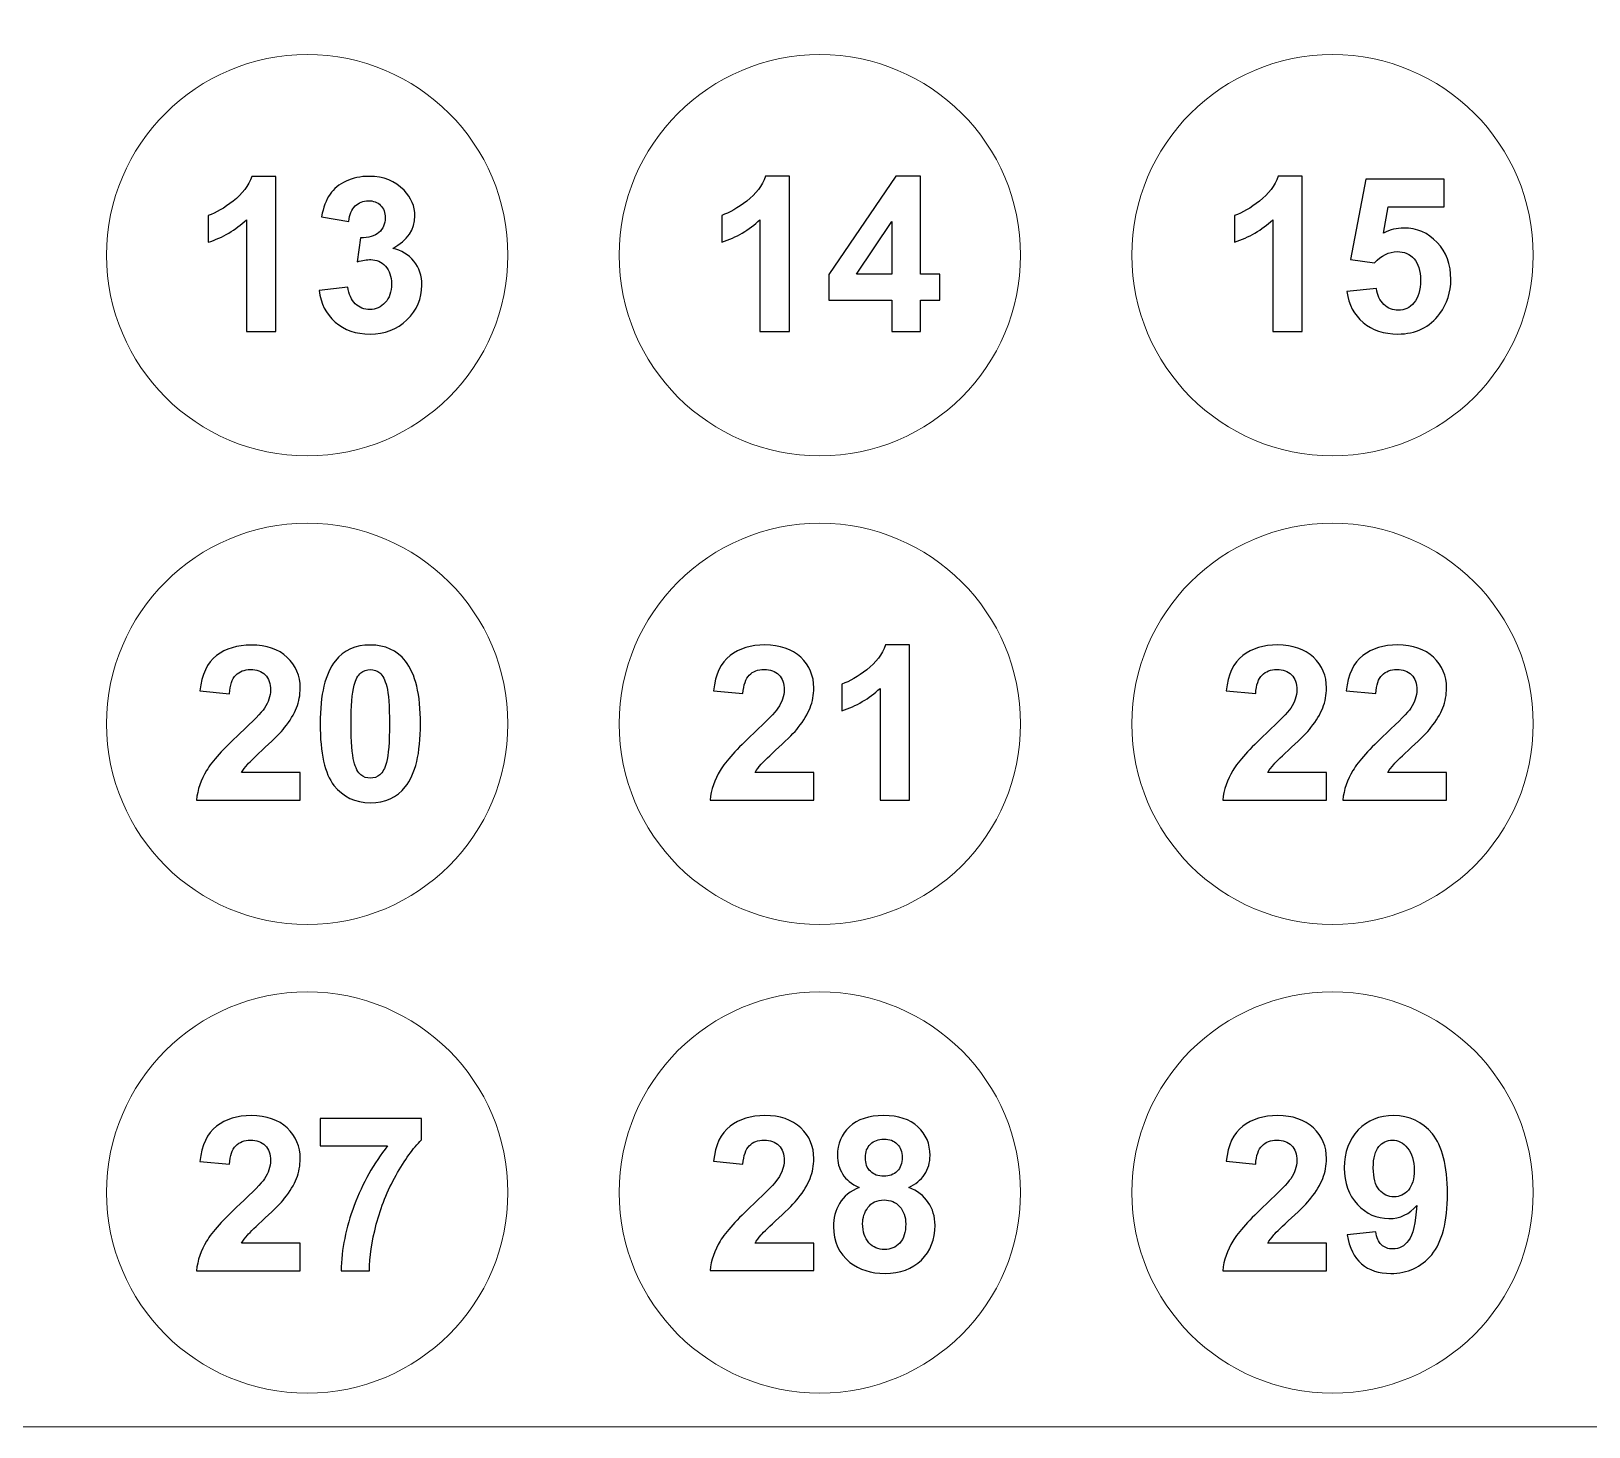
# Model space of a CAD drawing. Header units: millimetres. Extents: x -676 to 660, y -238 to 366.
# Drawn here: x 354.9 to 457.1, y 10.6 to 102.2 of the extents above; entities that cross this region are included whole.
import ezdxf

# ---------------------------------------------------------------- set-up
doc = ezdxf.new("R2010")
doc.units = ezdxf.units.MM
doc.header["$MEASUREMENT"] = 0
doc.layers.add('layer 1', color=7, linetype='Continuous')

msp = doc.modelspace()

# ---------------------------------------------------------------- linework, layer by layer
at = {"layer": 'layer 1', "color": 250, "lineweight": 20}
for points, knots in [([(221.6275, 164.398), (221.6275, 164.398), (457.0516, 164.398), (457.0516, 164.398), (457.0516, 164.398), (457.0516, 164.398), (659.621, 164.398), (659.621, 164.398), (659.621, 164.398), (659.621, 164.398), (659.621, 10.6382), (659.621, 10.6382), (659.621, 10.6382), (659.621, 10.6382), (457.0516, 10.6382), (457.0516, 10.6382), (457.0516, 10.6382), (457.0516, 10.6382), (221.6275, 10.6382), (221.6275, 10.6382), (221.6275, 10.6382), (221.6275, 10.6382), (221.6275, 164.398), (221.6275, 164.398)], [0, 0, 0, 0, 0.14285714, 0.14285714, 0.14285714, 0.14285714, 0.28571429, 0.28571429, 0.28571429, 0.28571429, 0.42857143, 0.42857143, 0.42857143, 0.42857143, 0.57142857, 0.57142857, 0.57142857, 0.57142857, 0.71428571, 0.71428571, 0.71428571, 0.71428571, 1, 1, 1, 1]), ([(372.9714, 100.6831), (380.2422, 100.6831), (386.1365, 94.7888), (386.1365, 87.518), (386.1365, 87.518), (386.1365, 80.2472), (380.2422, 74.3529), (372.9714, 74.3529), (372.9714, 74.3529), (365.7006, 74.3529), (359.8063, 80.2472), (359.8063, 87.518), (359.8063, 87.518), (359.8063, 94.7888), (365.7006, 100.6831), (372.9714, 100.6831)], [0, 0, 0, 0, 0.2, 0.2, 0.2, 0.2, 0.4, 0.4, 0.4, 0.4, 0.6, 0.6, 0.6, 0.6, 1, 1, 1, 1]), ([(406.6034, 100.6831), (413.8742, 100.6831), (419.7685, 94.7888), (419.7685, 87.518), (419.7685, 87.518), (419.7685, 80.2472), (413.8742, 74.3529), (406.6034, 74.3529), (406.6034, 74.3529), (399.3326, 74.3529), (393.4383, 80.2472), (393.4383, 87.518), (393.4383, 87.518), (393.4383, 94.7888), (399.3326, 100.6831), (406.6034, 100.6831)], [0, 0, 0, 0, 0.2, 0.2, 0.2, 0.2, 0.4, 0.4, 0.4, 0.4, 0.6, 0.6, 0.6, 0.6, 1, 1, 1, 1]), ([(440.2354, 100.6831), (447.5062, 100.6831), (453.4005, 94.7888), (453.4005, 87.518), (453.4005, 87.518), (453.4005, 80.2472), (447.5062, 74.3529), (440.2354, 74.3529), (440.2354, 74.3529), (432.9646, 74.3529), (427.0703, 80.2472), (427.0703, 87.518), (427.0703, 87.518), (427.0703, 94.7888), (432.9646, 100.6831), (440.2354, 100.6831)], [0, 0, 0, 0, 0.2, 0.2, 0.2, 0.2, 0.4, 0.4, 0.4, 0.4, 0.6, 0.6, 0.6, 0.6, 1, 1, 1, 1]), ([(372.9714, 69.9311), (380.2422, 69.9311), (386.1365, 64.0368), (386.1365, 56.766), (386.1365, 56.766), (386.1365, 49.4952), (380.2422, 43.6009), (372.9714, 43.6009), (372.9714, 43.6009), (365.7006, 43.6009), (359.8063, 49.4952), (359.8063, 56.766), (359.8063, 56.766), (359.8063, 64.0368), (365.7006, 69.9311), (372.9714, 69.9311)], [0, 0, 0, 0, 0.2, 0.2, 0.2, 0.2, 0.4, 0.4, 0.4, 0.4, 0.6, 0.6, 0.6, 0.6, 1, 1, 1, 1]), ([(406.6034, 69.9311), (413.8742, 69.9311), (419.7685, 64.0368), (419.7685, 56.766), (419.7685, 56.766), (419.7685, 49.4952), (413.8742, 43.6009), (406.6034, 43.6009), (406.6034, 43.6009), (399.3326, 43.6009), (393.4383, 49.4952), (393.4383, 56.766), (393.4383, 56.766), (393.4383, 64.0368), (399.3326, 69.9311), (406.6034, 69.9311)], [0, 0, 0, 0, 0.2, 0.2, 0.2, 0.2, 0.4, 0.4, 0.4, 0.4, 0.6, 0.6, 0.6, 0.6, 1, 1, 1, 1]), ([(440.2354, 69.9311), (447.5062, 69.9311), (453.4005, 64.0368), (453.4005, 56.766), (453.4005, 56.766), (453.4005, 49.4952), (447.5062, 43.6009), (440.2354, 43.6009), (440.2354, 43.6009), (432.9646, 43.6009), (427.0703, 49.4952), (427.0703, 56.766), (427.0703, 56.766), (427.0703, 64.0368), (432.9646, 69.9311), (440.2354, 69.9311)], [0, 0, 0, 0, 0.2, 0.2, 0.2, 0.2, 0.4, 0.4, 0.4, 0.4, 0.6, 0.6, 0.6, 0.6, 1, 1, 1, 1]), ([(372.9714, 39.1791), (380.2422, 39.1791), (386.1365, 33.2848), (386.1365, 26.014), (386.1365, 26.014), (386.1365, 18.7432), (380.2422, 12.8489), (372.9714, 12.8489), (372.9714, 12.8489), (365.7006, 12.8489), (359.8063, 18.7432), (359.8063, 26.014), (359.8063, 26.014), (359.8063, 33.2848), (365.7006, 39.1791), (372.9714, 39.1791)], [0, 0, 0, 0, 0.2, 0.2, 0.2, 0.2, 0.4, 0.4, 0.4, 0.4, 0.6, 0.6, 0.6, 0.6, 1, 1, 1, 1]), ([(406.6034, 39.1791), (413.8742, 39.1791), (419.7685, 33.2848), (419.7685, 26.014), (419.7685, 26.014), (419.7685, 18.7432), (413.8742, 12.8489), (406.6034, 12.8489), (406.6034, 12.8489), (399.3326, 12.8489), (393.4383, 18.7432), (393.4383, 26.014), (393.4383, 26.014), (393.4383, 33.2848), (399.3326, 39.1791), (406.6034, 39.1791)], [0, 0, 0, 0, 0.2, 0.2, 0.2, 0.2, 0.4, 0.4, 0.4, 0.4, 0.6, 0.6, 0.6, 0.6, 1, 1, 1, 1]), ([(440.2354, 39.1791), (447.5062, 39.1791), (453.4005, 33.2848), (453.4005, 26.014), (453.4005, 26.014), (453.4005, 18.7432), (447.5062, 12.8489), (440.2354, 12.8489), (440.2354, 12.8489), (432.9646, 12.8489), (427.0703, 18.7432), (427.0703, 26.014), (427.0703, 26.014), (427.0703, 33.2848), (432.9646, 39.1791), (440.2354, 39.1791)], [0, 0, 0, 0, 0.2, 0.2, 0.2, 0.2, 0.4, 0.4, 0.4, 0.4, 0.6, 0.6, 0.6, 0.6, 1, 1, 1, 1])]:
    msp.add_open_spline(points, degree=3, knots=knots, dxfattribs=at)
at = {"layer": 'layer 1', "color": 250}
for points, knots in [([(370.9208, 82.5152), (370.9208, 82.5152), (368.9787, 82.5152), (368.9787, 82.5152), (368.9787, 82.5152), (368.9787, 82.5152), (368.9787, 89.8377), (368.9787, 89.8377), (368.9787, 89.8377), (368.2684, 89.1722), (367.433, 88.6814), (366.4702, 88.3652), (366.4702, 88.3652), (366.4702, 88.3652), (366.4702, 90.128), (366.4702, 90.128), (366.4702, 90.128), (366.9752, 90.2932), (367.5274, 90.607), (368.1221, 91.0695), (368.1221, 91.0695), (368.7168, 91.5344), (369.125, 92.0748), (369.3445, 92.6931), (369.3445, 92.6931), (369.3445, 92.6931), (370.9208, 92.6931), (370.9208, 92.6931), (370.9208, 92.6931), (370.9208, 92.6931), (370.9208, 82.5152), (370.9208, 82.5152)], [0, 0, 0, 0, 0.11111111, 0.11111111, 0.11111111, 0.11111111, 0.22222222, 0.22222222, 0.22222222, 0.22222222, 0.33333333, 0.33333333, 0.33333333, 0.33333333, 0.44444444, 0.44444444, 0.44444444, 0.44444444, 0.55555556, 0.55555556, 0.55555556, 0.55555556, 0.66666667, 0.66666667, 0.66666667, 0.66666667, 0.77777778, 0.77777778, 0.77777778, 0.77777778, 1, 1, 1, 1]), ([(373.7573, 85.2054), (373.7573, 85.2054), (375.6357, 85.4319), (375.6357, 85.4319), (375.6357, 85.4319), (375.6971, 84.9529), (375.8576, 84.5871), (376.1219, 84.3346), (376.1219, 84.3346), (376.3838, 84.0798), (376.7024, 83.9523), (377.0752, 83.9523), (377.0752, 83.9523), (377.4764, 83.9523), (377.8138, 84.1057), (378.0876, 84.4101), (378.0876, 84.4101), (378.3613, 84.7145), (378.4982, 85.1228), (378.4982, 85.6396), (378.4982, 85.6396), (378.4982, 86.1281), (378.3684, 86.5151), (378.1041, 86.8006), (378.1041, 86.8006), (377.8422, 87.0885), (377.5212, 87.2301), (377.1437, 87.2301), (377.1437, 87.2301), (376.8959, 87.2301), (376.5985, 87.1829), (376.2516, 87.0862), (376.2516, 87.0862), (376.2516, 87.0862), (376.4664, 88.6672), (376.4664, 88.6672), (376.4664, 88.6672), (376.9926, 88.6554), (377.3938, 88.7687), (377.6699, 89.0094), (377.6699, 89.0094), (377.946, 89.2525), (378.0852, 89.5734), (378.0852, 89.9746), (378.0852, 89.9746), (378.0852, 90.3168), (377.9838, 90.5881), (377.7808, 90.7911), (377.7808, 90.7911), (377.5779, 90.994), (377.3065, 91.0955), (376.9714, 91.0955), (376.9714, 91.0955), (376.6387, 91.0955), (376.3555, 90.9799), (376.1219, 90.7486), (376.1219, 90.7486), (375.8859, 90.5197), (375.7419, 90.1822), (375.6924, 89.741), (375.6924, 89.741), (375.6924, 89.741), (373.9013, 90.043), (373.9013, 90.043), (373.9013, 90.043), (374.0263, 90.6566), (374.2128, 91.1474), (374.4653, 91.5132), (374.4653, 91.5132), (374.7154, 91.879), (375.067, 92.1669), (375.5154, 92.3769), (375.5154, 92.3769), (375.9661, 92.5869), (376.4687, 92.6931), (377.0257, 92.6931), (377.0257, 92.6931), (377.9814, 92.6931), (378.746, 92.3887), (379.3218, 91.7798), (379.3218, 91.7798), (379.7961, 91.2819), (380.0344, 90.7203), (380.0344, 90.0926), (380.0344, 90.0926), (380.0344, 89.2029), (379.5483, 88.4926), (378.5761, 87.964), (378.5761, 87.964), (379.1566, 87.8389), (379.6191, 87.5605), (379.9684, 87.1263), (379.9684, 87.1263), (380.3152, 86.6944), (380.4899, 86.1706), (380.4899, 85.557), (380.4899, 85.557), (380.4899, 84.6674), (380.1642, 83.9099), (379.5153, 83.2821), (379.5153, 83.2821), (378.8663, 82.6568), (378.0569, 82.3429), (377.0894, 82.3429), (377.0894, 82.3429), (376.1714, 82.3429), (375.4116, 82.6072), (374.8074, 83.1335), (374.8074, 83.1335), (374.2033, 83.6621), (373.8541, 84.3511), (373.7573, 85.2054)], [0, 0, 0, 0, 0.03448276, 0.03448276, 0.03448276, 0.03448276, 0.06896552, 0.06896552, 0.06896552, 0.06896552, 0.10344828, 0.10344828, 0.10344828, 0.10344828, 0.13793103, 0.13793103, 0.13793103, 0.13793103, 0.17241379, 0.17241379, 0.17241379, 0.17241379, 0.20689655, 0.20689655, 0.20689655, 0.20689655, 0.24137931, 0.24137931, 0.24137931, 0.24137931, 0.27586207, 0.27586207, 0.27586207, 0.27586207, 0.31034483, 0.31034483, 0.31034483, 0.31034483, 0.34482759, 0.34482759, 0.34482759, 0.34482759, 0.37931034, 0.37931034, 0.37931034, 0.37931034, 0.4137931, 0.4137931, 0.4137931, 0.4137931, 0.44827586, 0.44827586, 0.44827586, 0.44827586, 0.48275862, 0.48275862, 0.48275862, 0.48275862, 0.51724138, 0.51724138, 0.51724138, 0.51724138, 0.55172414, 0.55172414, 0.55172414, 0.55172414, 0.5862069, 0.5862069, 0.5862069, 0.5862069, 0.62068966, 0.62068966, 0.62068966, 0.62068966, 0.65517241, 0.65517241, 0.65517241, 0.65517241, 0.68965517, 0.68965517, 0.68965517, 0.68965517, 0.72413793, 0.72413793, 0.72413793, 0.72413793, 0.75862069, 0.75862069, 0.75862069, 0.75862069, 0.79310345, 0.79310345, 0.79310345, 0.79310345, 0.82758621, 0.82758621, 0.82758621, 0.82758621, 0.86206897, 0.86206897, 0.86206897, 0.86206897, 0.89655172, 0.89655172, 0.89655172, 0.89655172, 0.93103448, 0.93103448, 0.93103448, 0.93103448, 1, 1, 1, 1]), ([(404.6153, 82.5199), (404.6153, 82.5199), (402.6732, 82.5199), (402.6732, 82.5199), (402.6732, 82.5199), (402.6732, 82.5199), (402.6732, 89.8424), (402.6732, 89.8424), (402.6732, 89.8424), (401.9629, 89.1769), (401.1275, 88.6861), (400.1647, 88.3699), (400.1647, 88.3699), (400.1647, 88.3699), (400.1647, 90.1327), (400.1647, 90.1327), (400.1647, 90.1327), (400.6697, 90.2979), (401.2219, 90.6117), (401.8166, 91.0742), (401.8166, 91.0742), (402.4113, 91.5391), (402.8195, 92.0795), (403.039, 92.6978), (403.039, 92.6978), (403.039, 92.6978), (404.6153, 92.6978), (404.6153, 92.6978), (404.6153, 92.6978), (404.6153, 92.6978), (404.6153, 82.5199), (404.6153, 82.5199)], [0, 0, 0, 0, 0.11111111, 0.11111111, 0.11111111, 0.11111111, 0.22222222, 0.22222222, 0.22222222, 0.22222222, 0.33333333, 0.33333333, 0.33333333, 0.33333333, 0.44444444, 0.44444444, 0.44444444, 0.44444444, 0.55555556, 0.55555556, 0.55555556, 0.55555556, 0.66666667, 0.66666667, 0.66666667, 0.66666667, 0.77777778, 0.77777778, 0.77777778, 0.77777778, 1, 1, 1, 1]), ([(411.329, 82.5199), (411.329, 82.5199), (411.329, 84.5588), (411.329, 84.5588), (411.329, 84.5588), (411.329, 84.5588), (407.1804, 84.5588), (407.1804, 84.5588), (407.1804, 84.5588), (407.1804, 84.5588), (407.1804, 86.2602), (407.1804, 86.2602), (407.1804, 86.2602), (407.1804, 86.2602), (411.5791, 92.6978), (411.5791, 92.6978), (411.5791, 92.6978), (411.5791, 92.6978), (413.2098, 92.6978), (413.2098, 92.6978), (413.2098, 92.6978), (413.2098, 92.6978), (413.2098, 86.2673), (413.2098, 86.2673), (413.2098, 86.2673), (413.2098, 86.2673), (414.4676, 86.2673), (414.4676, 86.2673), (414.4676, 86.2673), (414.4676, 86.2673), (414.4676, 84.5588), (414.4676, 84.5588), (414.4676, 84.5588), (414.4676, 84.5588), (413.2098, 84.5588), (413.2098, 84.5588), (413.2098, 84.5588), (413.2098, 84.5588), (413.2098, 82.5199), (413.2098, 82.5199), (413.2098, 82.5199), (413.2098, 82.5199), (411.329, 82.5199), (411.329, 82.5199)], [0, 0, 0, 0, 0.08333333, 0.08333333, 0.08333333, 0.08333333, 0.16666667, 0.16666667, 0.16666667, 0.16666667, 0.25, 0.25, 0.25, 0.25, 0.33333333, 0.33333333, 0.33333333, 0.33333333, 0.41666667, 0.41666667, 0.41666667, 0.41666667, 0.5, 0.5, 0.5, 0.5, 0.58333333, 0.58333333, 0.58333333, 0.58333333, 0.66666667, 0.66666667, 0.66666667, 0.66666667, 0.75, 0.75, 0.75, 0.75, 0.83333333, 0.83333333, 0.83333333, 0.83333333, 1, 1, 1, 1]), ([(438.2508, 82.5187), (438.2508, 82.5187), (436.3087, 82.5187), (436.3087, 82.5187), (436.3087, 82.5187), (436.3087, 82.5187), (436.3087, 89.8412), (436.3087, 89.8412), (436.3087, 89.8412), (435.5984, 89.1757), (434.763, 88.6849), (433.8002, 88.3687), (433.8002, 88.3687), (433.8002, 88.3687), (433.8002, 90.1315), (433.8002, 90.1315), (433.8002, 90.1315), (434.3052, 90.2967), (434.8574, 90.6105), (435.4521, 91.073), (435.4521, 91.073), (436.0468, 91.5379), (436.455, 92.0783), (436.6745, 92.6966), (436.6745, 92.6966), (436.6745, 92.6966), (438.2508, 92.6966), (438.2508, 92.6966), (438.2508, 92.6966), (438.2508, 92.6966), (438.2508, 82.5187), (438.2508, 82.5187)], [0, 0, 0, 0, 0.11111111, 0.11111111, 0.11111111, 0.11111111, 0.22222222, 0.22222222, 0.22222222, 0.22222222, 0.33333333, 0.33333333, 0.33333333, 0.33333333, 0.44444444, 0.44444444, 0.44444444, 0.44444444, 0.55555556, 0.55555556, 0.55555556, 0.55555556, 0.66666667, 0.66666667, 0.66666667, 0.66666667, 0.77777778, 0.77777778, 0.77777778, 0.77777778, 1, 1, 1, 1]), ([(441.1841, 85.1263), (441.1841, 85.1263), (443.1191, 85.3245), (443.1191, 85.3245), (443.1191, 85.3245), (443.1734, 84.888), (443.3386, 84.5411), (443.61, 84.2862), (443.61, 84.2862), (443.8813, 84.029), (444.1952, 83.9016), (444.5492, 83.9016), (444.5492, 83.9016), (444.9551, 83.9016), (445.2996, 84.0667), (445.5804, 84.3948), (445.5804, 84.3948), (445.8612, 84.7251), (446.0028, 85.223), (446.0028, 85.8862), (446.0028, 85.8862), (446.0028, 86.5068), (445.8636, 86.974), (445.5828, 87.2855), (445.5828, 87.2855), (445.3043, 87.597), (444.9409, 87.7528), (444.4949, 87.7528), (444.4949, 87.7528), (443.938, 87.7528), (443.4377, 87.505), (442.9941, 87.0118), (442.9941, 87.0118), (442.9941, 87.0118), (441.4177, 87.2407), (441.4177, 87.2407), (441.4177, 87.2407), (441.4177, 87.2407), (442.4135, 92.5149), (442.4135, 92.5149), (442.4135, 92.5149), (442.4135, 92.5149), (447.5509, 92.5149), (447.5509, 92.5149), (447.5509, 92.5149), (447.5509, 92.5149), (447.5509, 90.6978), (447.5509, 90.6978), (447.5509, 90.6978), (447.5509, 90.6978), (443.8861, 90.6978), (443.8861, 90.6978), (443.8861, 90.6978), (443.8861, 90.6978), (443.5816, 88.9752), (443.5816, 88.9752), (443.5816, 88.9752), (444.0159, 89.1923), (444.4571, 89.3008), (444.9102, 89.3008), (444.9102, 89.3008), (445.7716, 89.3008), (446.5031, 88.987), (447.1001, 88.3616), (447.1001, 88.3616), (447.6995, 87.7339), (447.9992, 86.9198), (447.9992, 85.9192), (447.9992, 85.9192), (447.9992, 85.0862), (447.7585, 84.3405), (447.2748, 83.6868), (447.2748, 83.6868), (446.614, 82.7924), (445.7008, 82.3464), (444.5303, 82.3464), (444.5303, 82.3464), (443.5934, 82.3464), (442.8312, 82.5966), (442.2413, 83.0992), (442.2413, 83.0992), (441.6513, 83.6019), (441.2973, 84.2768), (441.1841, 85.1263)], [0, 0, 0, 0, 0.04545455, 0.04545455, 0.04545455, 0.04545455, 0.09090909, 0.09090909, 0.09090909, 0.09090909, 0.13636364, 0.13636364, 0.13636364, 0.13636364, 0.18181818, 0.18181818, 0.18181818, 0.18181818, 0.22727273, 0.22727273, 0.22727273, 0.22727273, 0.27272727, 0.27272727, 0.27272727, 0.27272727, 0.31818182, 0.31818182, 0.31818182, 0.31818182, 0.36363636, 0.36363636, 0.36363636, 0.36363636, 0.40909091, 0.40909091, 0.40909091, 0.40909091, 0.45454545, 0.45454545, 0.45454545, 0.45454545, 0.5, 0.5, 0.5, 0.5, 0.54545455, 0.54545455, 0.54545455, 0.54545455, 0.59090909, 0.59090909, 0.59090909, 0.59090909, 0.63636364, 0.63636364, 0.63636364, 0.63636364, 0.68181818, 0.68181818, 0.68181818, 0.68181818, 0.72727273, 0.72727273, 0.72727273, 0.72727273, 0.77272727, 0.77272727, 0.77272727, 0.77272727, 0.81818182, 0.81818182, 0.81818182, 0.81818182, 0.86363636, 0.86363636, 0.86363636, 0.86363636, 0.90909091, 0.90909091, 0.90909091, 0.90909091, 1, 1, 1, 1]), ([(411.329, 86.2673), (411.329, 86.2673), (411.329, 89.7315), (411.329, 89.7315), (411.329, 89.7315), (411.329, 89.7315), (408.9999, 86.2673), (408.9999, 86.2673), (408.9999, 86.2673), (408.9999, 86.2673), (411.329, 86.2673), (411.329, 86.2673)], [0, 0, 0, 0, 0.25, 0.25, 0.25, 0.25, 0.5, 0.5, 0.5, 0.5, 1, 1, 1, 1]), ([(372.5113, 53.5685), (372.5113, 53.5685), (372.5113, 51.7632), (372.5113, 51.7632), (372.5113, 51.7632), (372.5113, 51.7632), (365.7009, 51.7632), (365.7009, 51.7632), (365.7009, 51.7632), (365.7764, 52.4452), (365.9959, 53.0918), (366.3664, 53.703), (366.3664, 53.703), (366.7345, 54.3142), (367.4637, 55.1236), (368.5492, 56.1336), (368.5492, 56.1336), (369.4271, 56.9477), (369.9627, 57.5023), (370.161, 57.7925), (370.161, 57.7925), (370.4276, 58.1937), (370.5621, 58.5901), (370.5621, 58.9819), (370.5621, 58.9819), (370.5621, 59.4137), (370.4465, 59.7465), (370.2129, 59.9801), (370.2129, 59.9801), (369.9793, 60.2137), (369.6583, 60.3293), (369.2477, 60.3293), (369.2477, 60.3293), (368.8418, 60.3293), (368.5209, 60.2066), (368.2802, 59.9636), (368.2802, 59.9636), (368.0419, 59.7181), (367.9026, 59.3123), (367.8649, 58.7459), (367.8649, 58.7459), (367.8649, 58.7459), (365.9298, 58.9394), (365.9298, 58.9394), (365.9298, 58.9394), (366.0454, 60.0084), (366.4065, 60.7753), (367.0153, 61.2426), (367.0153, 61.2426), (367.6242, 61.7075), (368.384, 61.9411), (369.2973, 61.9411), (369.2973, 61.9411), (370.2978, 61.9411), (371.0837, 61.6697), (371.6547, 61.1317), (371.6547, 61.1317), (372.2258, 60.5913), (372.5113, 59.9211), (372.5113, 59.1187), (372.5113, 59.1187), (372.5113, 58.6633), (372.4288, 58.2291), (372.2659, 57.8161), (372.2659, 57.8161), (372.1031, 57.4032), (371.8435, 56.9713), (371.4895, 56.5206), (371.4895, 56.5206), (371.2536, 56.2209), (370.8288, 55.789), (370.2176, 55.2274), (370.2176, 55.2274), (369.604, 54.6658), (369.2147, 54.2906), (369.0519, 54.1065), (369.0519, 54.1065), (368.889, 53.9224), (368.7545, 53.7431), (368.653, 53.5685), (368.653, 53.5685), (368.653, 53.5685), (372.5113, 53.5685), (372.5113, 53.5685)], [0, 0, 0, 0, 0.04545455, 0.04545455, 0.04545455, 0.04545455, 0.09090909, 0.09090909, 0.09090909, 0.09090909, 0.13636364, 0.13636364, 0.13636364, 0.13636364, 0.18181818, 0.18181818, 0.18181818, 0.18181818, 0.22727273, 0.22727273, 0.22727273, 0.22727273, 0.27272727, 0.27272727, 0.27272727, 0.27272727, 0.31818182, 0.31818182, 0.31818182, 0.31818182, 0.36363636, 0.36363636, 0.36363636, 0.36363636, 0.40909091, 0.40909091, 0.40909091, 0.40909091, 0.45454545, 0.45454545, 0.45454545, 0.45454545, 0.5, 0.5, 0.5, 0.5, 0.54545455, 0.54545455, 0.54545455, 0.54545455, 0.59090909, 0.59090909, 0.59090909, 0.59090909, 0.63636364, 0.63636364, 0.63636364, 0.63636364, 0.68181818, 0.68181818, 0.68181818, 0.68181818, 0.72727273, 0.72727273, 0.72727273, 0.72727273, 0.77272727, 0.77272727, 0.77272727, 0.77272727, 0.81818182, 0.81818182, 0.81818182, 0.81818182, 0.86363636, 0.86363636, 0.86363636, 0.86363636, 0.90909091, 0.90909091, 0.90909091, 0.90909091, 1, 1, 1, 1]), ([(377.1083, 61.9411), (378.0923, 61.9411), (378.8592, 61.5895), (379.4114, 60.8886), (379.4114, 60.8886), (380.0698, 60.0603), (380.4002, 58.6845), (380.4002, 56.7613), (380.4002, 56.7613), (380.4002, 54.8451), (380.0675, 53.467), (379.4044, 52.6269), (379.4044, 52.6269), (378.8569, 51.9355), (378.0923, 51.5909), (377.1083, 51.5909), (377.1083, 51.5909), (376.1242, 51.5909), (375.329, 51.9685), (374.7248, 52.7284), (374.7248, 52.7284), (374.1207, 53.4859), (373.8187, 54.838), (373.8187, 56.7825), (373.8187, 56.7825), (373.8187, 58.6916), (374.1514, 60.065), (374.8145, 60.9028), (374.8145, 60.9028), (375.362, 61.5942), (376.1266, 61.9411), (377.1083, 61.9411)], [0, 0, 0, 0, 0.11111111, 0.11111111, 0.11111111, 0.11111111, 0.22222222, 0.22222222, 0.22222222, 0.22222222, 0.33333333, 0.33333333, 0.33333333, 0.33333333, 0.44444444, 0.44444444, 0.44444444, 0.44444444, 0.55555556, 0.55555556, 0.55555556, 0.55555556, 0.66666667, 0.66666667, 0.66666667, 0.66666667, 0.77777778, 0.77777778, 0.77777778, 0.77777778, 1, 1, 1, 1]), ([(406.2058, 53.5732), (406.2058, 53.5732), (406.2058, 51.7679), (406.2058, 51.7679), (406.2058, 51.7679), (406.2058, 51.7679), (399.3954, 51.7679), (399.3954, 51.7679), (399.3954, 51.7679), (399.4709, 52.4499), (399.6904, 53.0965), (400.0609, 53.7077), (400.0609, 53.7077), (400.429, 54.3189), (401.1582, 55.1283), (402.2437, 56.1383), (402.2437, 56.1383), (403.1216, 56.9524), (403.6572, 57.507), (403.8555, 57.7972), (403.8555, 57.7972), (404.1221, 58.1984), (404.2566, 58.5948), (404.2566, 58.9866), (404.2566, 58.9866), (404.2566, 59.4184), (404.141, 59.7512), (403.9074, 59.9848), (403.9074, 59.9848), (403.6738, 60.2184), (403.3528, 60.334), (402.9422, 60.334), (402.9422, 60.334), (402.5363, 60.334), (402.2154, 60.2113), (401.9747, 59.9683), (401.9747, 59.9683), (401.7364, 59.7228), (401.5971, 59.317), (401.5594, 58.7506), (401.5594, 58.7506), (401.5594, 58.7506), (399.6243, 58.9441), (399.6243, 58.9441), (399.6243, 58.9441), (399.7399, 60.0131), (400.101, 60.78), (400.7098, 61.2473), (400.7098, 61.2473), (401.3187, 61.7122), (402.0785, 61.9458), (402.9918, 61.9458), (402.9918, 61.9458), (403.9923, 61.9458), (404.7782, 61.6744), (405.3492, 61.1364), (405.3492, 61.1364), (405.9203, 60.596), (406.2058, 59.9258), (406.2058, 59.1234), (406.2058, 59.1234), (406.2058, 58.668), (406.1233, 58.2338), (405.9604, 57.8208), (405.9604, 57.8208), (405.7976, 57.4079), (405.538, 56.976), (405.184, 56.5253), (405.184, 56.5253), (404.9481, 56.2256), (404.5233, 55.7937), (403.9121, 55.2321), (403.9121, 55.2321), (403.2985, 54.6705), (402.9092, 54.2953), (402.7464, 54.1112), (402.7464, 54.1112), (402.5835, 53.9271), (402.449, 53.7478), (402.3475, 53.5732), (402.3475, 53.5732), (402.3475, 53.5732), (406.2058, 53.5732), (406.2058, 53.5732)], [0, 0, 0, 0, 0.04545455, 0.04545455, 0.04545455, 0.04545455, 0.09090909, 0.09090909, 0.09090909, 0.09090909, 0.13636364, 0.13636364, 0.13636364, 0.13636364, 0.18181818, 0.18181818, 0.18181818, 0.18181818, 0.22727273, 0.22727273, 0.22727273, 0.22727273, 0.27272727, 0.27272727, 0.27272727, 0.27272727, 0.31818182, 0.31818182, 0.31818182, 0.31818182, 0.36363636, 0.36363636, 0.36363636, 0.36363636, 0.40909091, 0.40909091, 0.40909091, 0.40909091, 0.45454545, 0.45454545, 0.45454545, 0.45454545, 0.5, 0.5, 0.5, 0.5, 0.54545455, 0.54545455, 0.54545455, 0.54545455, 0.59090909, 0.59090909, 0.59090909, 0.59090909, 0.63636364, 0.63636364, 0.63636364, 0.63636364, 0.68181818, 0.68181818, 0.68181818, 0.68181818, 0.72727273, 0.72727273, 0.72727273, 0.72727273, 0.77272727, 0.77272727, 0.77272727, 0.77272727, 0.81818182, 0.81818182, 0.81818182, 0.81818182, 0.86363636, 0.86363636, 0.86363636, 0.86363636, 0.90909091, 0.90909091, 0.90909091, 0.90909091, 1, 1, 1, 1]), ([(412.49, 51.7679), (412.49, 51.7679), (410.5479, 51.7679), (410.5479, 51.7679), (410.5479, 51.7679), (410.5479, 51.7679), (410.5479, 59.0904), (410.5479, 59.0904), (410.5479, 59.0904), (409.8376, 58.4249), (409.0022, 57.9341), (408.0394, 57.6179), (408.0394, 57.6179), (408.0394, 57.6179), (408.0394, 59.3807), (408.0394, 59.3807), (408.0394, 59.3807), (408.5444, 59.5459), (409.0966, 59.8597), (409.6913, 60.3222), (409.6913, 60.3222), (410.286, 60.7871), (410.6942, 61.3275), (410.9137, 61.9458), (410.9137, 61.9458), (410.9137, 61.9458), (412.49, 61.9458), (412.49, 61.9458), (412.49, 61.9458), (412.49, 61.9458), (412.49, 51.7679), (412.49, 51.7679)], [0, 0, 0, 0, 0.11111111, 0.11111111, 0.11111111, 0.11111111, 0.22222222, 0.22222222, 0.22222222, 0.22222222, 0.33333333, 0.33333333, 0.33333333, 0.33333333, 0.44444444, 0.44444444, 0.44444444, 0.44444444, 0.55555556, 0.55555556, 0.55555556, 0.55555556, 0.66666667, 0.66666667, 0.66666667, 0.66666667, 0.77777778, 0.77777778, 0.77777778, 0.77777778, 1, 1, 1, 1]), ([(439.8413, 53.572), (439.8413, 53.572), (439.8413, 51.7667), (439.8413, 51.7667), (439.8413, 51.7667), (439.8413, 51.7667), (433.0309, 51.7667), (433.0309, 51.7667), (433.0309, 51.7667), (433.1064, 52.4487), (433.3259, 53.0953), (433.6964, 53.7065), (433.6964, 53.7065), (434.0645, 54.3177), (434.7937, 55.1271), (435.8792, 56.1371), (435.8792, 56.1371), (436.7571, 56.9512), (437.2927, 57.5058), (437.491, 57.796), (437.491, 57.796), (437.7576, 58.1972), (437.8921, 58.5936), (437.8921, 58.9854), (437.8921, 58.9854), (437.8921, 59.4172), (437.7765, 59.75), (437.5429, 59.9836), (437.5429, 59.9836), (437.3093, 60.2172), (436.9883, 60.3328), (436.5777, 60.3328), (436.5777, 60.3328), (436.1718, 60.3328), (435.8509, 60.2101), (435.6102, 59.9671), (435.6102, 59.9671), (435.3719, 59.7216), (435.2326, 59.3158), (435.1949, 58.7494), (435.1949, 58.7494), (435.1949, 58.7494), (433.2598, 58.9429), (433.2598, 58.9429), (433.2598, 58.9429), (433.3754, 60.0119), (433.7365, 60.7788), (434.3453, 61.2461), (434.3453, 61.2461), (434.9542, 61.711), (435.714, 61.9446), (436.6273, 61.9446), (436.6273, 61.9446), (437.6278, 61.9446), (438.4137, 61.6732), (438.9847, 61.1352), (438.9847, 61.1352), (439.5558, 60.5948), (439.8413, 59.9246), (439.8413, 59.1222), (439.8413, 59.1222), (439.8413, 58.6668), (439.7588, 58.2326), (439.5959, 57.8196), (439.5959, 57.8196), (439.4331, 57.4067), (439.1735, 56.9748), (438.8195, 56.5241), (438.8195, 56.5241), (438.5836, 56.2244), (438.1588, 55.7925), (437.5476, 55.2309), (437.5476, 55.2309), (436.934, 54.6693), (436.5447, 54.2941), (436.3819, 54.11), (436.3819, 54.11), (436.219, 53.9259), (436.0845, 53.7466), (435.983, 53.572), (435.983, 53.572), (435.983, 53.572), (439.8413, 53.572), (439.8413, 53.572)], [0, 0, 0, 0, 0.04545455, 0.04545455, 0.04545455, 0.04545455, 0.09090909, 0.09090909, 0.09090909, 0.09090909, 0.13636364, 0.13636364, 0.13636364, 0.13636364, 0.18181818, 0.18181818, 0.18181818, 0.18181818, 0.22727273, 0.22727273, 0.22727273, 0.22727273, 0.27272727, 0.27272727, 0.27272727, 0.27272727, 0.31818182, 0.31818182, 0.31818182, 0.31818182, 0.36363636, 0.36363636, 0.36363636, 0.36363636, 0.40909091, 0.40909091, 0.40909091, 0.40909091, 0.45454545, 0.45454545, 0.45454545, 0.45454545, 0.5, 0.5, 0.5, 0.5, 0.54545455, 0.54545455, 0.54545455, 0.54545455, 0.59090909, 0.59090909, 0.59090909, 0.59090909, 0.63636364, 0.63636364, 0.63636364, 0.63636364, 0.68181818, 0.68181818, 0.68181818, 0.68181818, 0.72727273, 0.72727273, 0.72727273, 0.72727273, 0.77272727, 0.77272727, 0.77272727, 0.77272727, 0.81818182, 0.81818182, 0.81818182, 0.81818182, 0.86363636, 0.86363636, 0.86363636, 0.86363636, 0.90909091, 0.90909091, 0.90909091, 0.90909091, 1, 1, 1, 1]), ([(447.716, 53.572), (447.716, 53.572), (447.716, 51.7667), (447.716, 51.7667), (447.716, 51.7667), (447.716, 51.7667), (440.9056, 51.7667), (440.9056, 51.7667), (440.9056, 51.7667), (440.9811, 52.4487), (441.2006, 53.0953), (441.5711, 53.7065), (441.5711, 53.7065), (441.9392, 54.3177), (442.6684, 55.1271), (443.7539, 56.1371), (443.7539, 56.1371), (444.6318, 56.9512), (445.1674, 57.5058), (445.3657, 57.796), (445.3657, 57.796), (445.6323, 58.1972), (445.7668, 58.5936), (445.7668, 58.9854), (445.7668, 58.9854), (445.7668, 59.4172), (445.6512, 59.75), (445.4176, 59.9836), (445.4176, 59.9836), (445.184, 60.2172), (444.863, 60.3328), (444.4524, 60.3328), (444.4524, 60.3328), (444.0465, 60.3328), (443.7256, 60.2101), (443.4849, 59.9671), (443.4849, 59.9671), (443.2466, 59.7216), (443.1073, 59.3158), (443.0696, 58.7494), (443.0696, 58.7494), (443.0696, 58.7494), (441.1345, 58.9429), (441.1345, 58.9429), (441.1345, 58.9429), (441.2501, 60.0119), (441.6112, 60.7788), (442.22, 61.2461), (442.22, 61.2461), (442.8289, 61.711), (443.5887, 61.9446), (444.502, 61.9446), (444.502, 61.9446), (445.5025, 61.9446), (446.2884, 61.6732), (446.8594, 61.1352), (446.8594, 61.1352), (447.4305, 60.5948), (447.716, 59.9246), (447.716, 59.1222), (447.716, 59.1222), (447.716, 58.6668), (447.6335, 58.2326), (447.4706, 57.8196), (447.4706, 57.8196), (447.3078, 57.4067), (447.0482, 56.9748), (446.6942, 56.5241), (446.6942, 56.5241), (446.4583, 56.2244), (446.0335, 55.7925), (445.4223, 55.2309), (445.4223, 55.2309), (444.8087, 54.6693), (444.4194, 54.2941), (444.2566, 54.11), (444.2566, 54.11), (444.0937, 53.9259), (443.9592, 53.7466), (443.8577, 53.572), (443.8577, 53.572), (443.8577, 53.572), (447.716, 53.572), (447.716, 53.572)], [0, 0, 0, 0, 0.04545455, 0.04545455, 0.04545455, 0.04545455, 0.09090909, 0.09090909, 0.09090909, 0.09090909, 0.13636364, 0.13636364, 0.13636364, 0.13636364, 0.18181818, 0.18181818, 0.18181818, 0.18181818, 0.22727273, 0.22727273, 0.22727273, 0.22727273, 0.27272727, 0.27272727, 0.27272727, 0.27272727, 0.31818182, 0.31818182, 0.31818182, 0.31818182, 0.36363636, 0.36363636, 0.36363636, 0.36363636, 0.40909091, 0.40909091, 0.40909091, 0.40909091, 0.45454545, 0.45454545, 0.45454545, 0.45454545, 0.5, 0.5, 0.5, 0.5, 0.54545455, 0.54545455, 0.54545455, 0.54545455, 0.59090909, 0.59090909, 0.59090909, 0.59090909, 0.63636364, 0.63636364, 0.63636364, 0.63636364, 0.68181818, 0.68181818, 0.68181818, 0.68181818, 0.72727273, 0.72727273, 0.72727273, 0.72727273, 0.77272727, 0.77272727, 0.77272727, 0.77272727, 0.81818182, 0.81818182, 0.81818182, 0.81818182, 0.86363636, 0.86363636, 0.86363636, 0.86363636, 0.90909091, 0.90909091, 0.90909091, 0.90909091, 1, 1, 1, 1]), ([(377.1083, 60.3293), (376.8746, 60.3293), (376.6646, 60.2538), (376.4805, 60.1052), (376.4805, 60.1052), (376.2965, 59.9541), (376.1525, 59.6851), (376.0511, 59.2981), (376.0511, 59.2981), (375.9189, 58.7955), (375.8505, 57.9506), (375.8505, 56.7613), (375.8505, 56.7613), (375.8505, 55.5719), (375.9118, 54.7554), (376.0298, 54.3118), (376.0298, 54.3118), (376.1502, 53.8658), (376.3012, 53.5708), (376.4829, 53.4222), (376.4829, 53.4222), (376.667, 53.2758), (376.8746, 53.2003), (377.1083, 53.2003), (377.1083, 53.2003), (377.3442, 53.2003), (377.5543, 53.2758), (377.7383, 53.4269), (377.7383, 53.4269), (377.9224, 53.5755), (378.0663, 53.8446), (378.1678, 54.2316), (378.1678, 54.2316), (378.3, 54.7295), (378.3684, 55.5719), (378.3684, 56.7613), (378.3684, 56.7613), (378.3684, 57.9506), (378.307, 58.7671), (378.1891, 59.2131), (378.1891, 59.2131), (378.0687, 59.6568), (377.9177, 59.9541), (377.736, 60.1052), (377.736, 60.1052), (377.5519, 60.2538), (377.3442, 60.3293), (377.1083, 60.3293)], [0, 0, 0, 0, 0.07692308, 0.07692308, 0.07692308, 0.07692308, 0.15384615, 0.15384615, 0.15384615, 0.15384615, 0.23076923, 0.23076923, 0.23076923, 0.23076923, 0.30769231, 0.30769231, 0.30769231, 0.30769231, 0.38461538, 0.38461538, 0.38461538, 0.38461538, 0.46153846, 0.46153846, 0.46153846, 0.46153846, 0.53846154, 0.53846154, 0.53846154, 0.53846154, 0.61538462, 0.61538462, 0.61538462, 0.61538462, 0.69230769, 0.69230769, 0.69230769, 0.69230769, 0.76923077, 0.76923077, 0.76923077, 0.76923077, 0.84615385, 0.84615385, 0.84615385, 0.84615385, 1, 1, 1, 1]), ([(372.5113, 22.6873), (372.5113, 22.6873), (372.5113, 20.882), (372.5113, 20.882), (372.5113, 20.882), (372.5113, 20.882), (365.7009, 20.882), (365.7009, 20.882), (365.7009, 20.882), (365.7764, 21.564), (365.9959, 22.2106), (366.3664, 22.8218), (366.3664, 22.8218), (366.7345, 23.433), (367.4637, 24.2424), (368.5492, 25.2524), (368.5492, 25.2524), (369.4271, 26.0665), (369.9627, 26.6211), (370.161, 26.9113), (370.161, 26.9113), (370.4276, 27.3125), (370.5621, 27.7089), (370.5621, 28.1007), (370.5621, 28.1007), (370.5621, 28.5325), (370.4465, 28.8653), (370.2129, 29.0989), (370.2129, 29.0989), (369.9793, 29.3325), (369.6583, 29.4481), (369.2477, 29.4481), (369.2477, 29.4481), (368.8418, 29.4481), (368.5209, 29.3254), (368.2802, 29.0824), (368.2802, 29.0824), (368.0419, 28.8369), (367.9026, 28.4311), (367.8649, 27.8647), (367.8649, 27.8647), (367.8649, 27.8647), (365.9298, 28.0582), (365.9298, 28.0582), (365.9298, 28.0582), (366.0454, 29.1272), (366.4065, 29.8941), (367.0153, 30.3614), (367.0153, 30.3614), (367.6242, 30.8263), (368.384, 31.0599), (369.2973, 31.0599), (369.2973, 31.0599), (370.2978, 31.0599), (371.0837, 30.7885), (371.6547, 30.2505), (371.6547, 30.2505), (372.2258, 29.7101), (372.5113, 29.0399), (372.5113, 28.2375), (372.5113, 28.2375), (372.5113, 27.7821), (372.4288, 27.3479), (372.2659, 26.9349), (372.2659, 26.9349), (372.1031, 26.522), (371.8435, 26.0901), (371.4895, 25.6394), (371.4895, 25.6394), (371.2536, 25.3397), (370.8288, 24.9078), (370.2176, 24.3462), (370.2176, 24.3462), (369.604, 23.7846), (369.2147, 23.4094), (369.0519, 23.2253), (369.0519, 23.2253), (368.889, 23.0412), (368.7545, 22.8619), (368.653, 22.6873), (368.653, 22.6873), (368.653, 22.6873), (372.5113, 22.6873), (372.5113, 22.6873)], [0, 0, 0, 0, 0.04545455, 0.04545455, 0.04545455, 0.04545455, 0.09090909, 0.09090909, 0.09090909, 0.09090909, 0.13636364, 0.13636364, 0.13636364, 0.13636364, 0.18181818, 0.18181818, 0.18181818, 0.18181818, 0.22727273, 0.22727273, 0.22727273, 0.22727273, 0.27272727, 0.27272727, 0.27272727, 0.27272727, 0.31818182, 0.31818182, 0.31818182, 0.31818182, 0.36363636, 0.36363636, 0.36363636, 0.36363636, 0.40909091, 0.40909091, 0.40909091, 0.40909091, 0.45454545, 0.45454545, 0.45454545, 0.45454545, 0.5, 0.5, 0.5, 0.5, 0.54545455, 0.54545455, 0.54545455, 0.54545455, 0.59090909, 0.59090909, 0.59090909, 0.59090909, 0.63636364, 0.63636364, 0.63636364, 0.63636364, 0.68181818, 0.68181818, 0.68181818, 0.68181818, 0.72727273, 0.72727273, 0.72727273, 0.72727273, 0.77272727, 0.77272727, 0.77272727, 0.77272727, 0.81818182, 0.81818182, 0.81818182, 0.81818182, 0.86363636, 0.86363636, 0.86363636, 0.86363636, 0.90909091, 0.90909091, 0.90909091, 0.90909091, 1, 1, 1, 1]), ([(373.8258, 29.0753), (373.8258, 29.0753), (373.8258, 30.8782), (373.8258, 30.8782), (373.8258, 30.8782), (373.8258, 30.8782), (380.4686, 30.8782), (380.4686, 30.8782), (380.4686, 30.8782), (380.4686, 30.8782), (380.4686, 29.4694), (380.4686, 29.4694), (380.4686, 29.4694), (379.9212, 28.929), (379.3642, 28.155), (378.7955, 27.145), (378.7955, 27.145), (378.2292, 26.1373), (377.7973, 25.0636), (377.5, 23.9285), (377.5, 23.9285), (377.2027, 22.7911), (377.0563, 21.7764), (377.0611, 20.882), (377.0611, 20.882), (377.0611, 20.882), (375.1874, 20.882), (375.1874, 20.882), (375.1874, 20.882), (375.2204, 22.2837), (375.5083, 23.7114), (376.0558, 25.1674), (376.0558, 25.1674), (376.6009, 26.6258), (377.3301, 27.9261), (378.2433, 29.0753), (378.2433, 29.0753), (378.2433, 29.0753), (373.8258, 29.0753), (373.8258, 29.0753)], [0, 0, 0, 0, 0.09090909, 0.09090909, 0.09090909, 0.09090909, 0.18181818, 0.18181818, 0.18181818, 0.18181818, 0.27272727, 0.27272727, 0.27272727, 0.27272727, 0.36363636, 0.36363636, 0.36363636, 0.36363636, 0.45454545, 0.45454545, 0.45454545, 0.45454545, 0.54545455, 0.54545455, 0.54545455, 0.54545455, 0.63636364, 0.63636364, 0.63636364, 0.63636364, 0.72727273, 0.72727273, 0.72727273, 0.72727273, 0.81818182, 0.81818182, 0.81818182, 0.81818182, 1, 1, 1, 1]), ([(406.2058, 22.692), (406.2058, 22.692), (406.2058, 20.8867), (406.2058, 20.8867), (406.2058, 20.8867), (406.2058, 20.8867), (399.3954, 20.8867), (399.3954, 20.8867), (399.3954, 20.8867), (399.4709, 21.5687), (399.6904, 22.2153), (400.0609, 22.8265), (400.0609, 22.8265), (400.429, 23.4377), (401.1582, 24.2471), (402.2437, 25.2571), (402.2437, 25.2571), (403.1216, 26.0712), (403.6572, 26.6258), (403.8555, 26.916), (403.8555, 26.916), (404.1221, 27.3172), (404.2566, 27.7136), (404.2566, 28.1054), (404.2566, 28.1054), (404.2566, 28.5372), (404.141, 28.87), (403.9074, 29.1036), (403.9074, 29.1036), (403.6738, 29.3372), (403.3528, 29.4528), (402.9422, 29.4528), (402.9422, 29.4528), (402.5363, 29.4528), (402.2154, 29.3301), (401.9747, 29.0871), (401.9747, 29.0871), (401.7364, 28.8416), (401.5971, 28.4358), (401.5594, 27.8694), (401.5594, 27.8694), (401.5594, 27.8694), (399.6243, 28.0629), (399.6243, 28.0629), (399.6243, 28.0629), (399.7399, 29.1319), (400.101, 29.8988), (400.7098, 30.3661), (400.7098, 30.3661), (401.3187, 30.831), (402.0785, 31.0646), (402.9918, 31.0646), (402.9918, 31.0646), (403.9923, 31.0646), (404.7782, 30.7932), (405.3492, 30.2552), (405.3492, 30.2552), (405.9203, 29.7148), (406.2058, 29.0446), (406.2058, 28.2422), (406.2058, 28.2422), (406.2058, 27.7868), (406.1233, 27.3526), (405.9604, 26.9396), (405.9604, 26.9396), (405.7976, 26.5267), (405.538, 26.0948), (405.184, 25.6441), (405.184, 25.6441), (404.9481, 25.3444), (404.5233, 24.9125), (403.9121, 24.3509), (403.9121, 24.3509), (403.2985, 23.7893), (402.9092, 23.4141), (402.7464, 23.23), (402.7464, 23.23), (402.5835, 23.0459), (402.449, 22.8666), (402.3475, 22.692), (402.3475, 22.692), (402.3475, 22.692), (406.2058, 22.692), (406.2058, 22.692)], [0, 0, 0, 0, 0.04545455, 0.04545455, 0.04545455, 0.04545455, 0.09090909, 0.09090909, 0.09090909, 0.09090909, 0.13636364, 0.13636364, 0.13636364, 0.13636364, 0.18181818, 0.18181818, 0.18181818, 0.18181818, 0.22727273, 0.22727273, 0.22727273, 0.22727273, 0.27272727, 0.27272727, 0.27272727, 0.27272727, 0.31818182, 0.31818182, 0.31818182, 0.31818182, 0.36363636, 0.36363636, 0.36363636, 0.36363636, 0.40909091, 0.40909091, 0.40909091, 0.40909091, 0.45454545, 0.45454545, 0.45454545, 0.45454545, 0.5, 0.5, 0.5, 0.5, 0.54545455, 0.54545455, 0.54545455, 0.54545455, 0.59090909, 0.59090909, 0.59090909, 0.59090909, 0.63636364, 0.63636364, 0.63636364, 0.63636364, 0.68181818, 0.68181818, 0.68181818, 0.68181818, 0.72727273, 0.72727273, 0.72727273, 0.72727273, 0.77272727, 0.77272727, 0.77272727, 0.77272727, 0.81818182, 0.81818182, 0.81818182, 0.81818182, 0.86363636, 0.86363636, 0.86363636, 0.86363636, 0.90909091, 0.90909091, 0.90909091, 0.90909091, 1, 1, 1, 1]), ([(409.1863, 26.3544), (408.6836, 26.5668), (408.3179, 26.8594), (408.0913, 27.2299), (408.0913, 27.2299), (407.8624, 27.6004), (407.7492, 28.0086), (407.7492, 28.4499), (407.7492, 28.4499), (407.7492, 29.2051), (408.0111, 29.8304), (408.5397, 30.3236), (408.5397, 30.3236), (409.0683, 30.8168), (409.8187, 31.0646), (410.791, 31.0646), (410.791, 31.0646), (411.7538, 31.0646), (412.5018, 30.8168), (413.0328, 30.3236), (413.0328, 30.3236), (413.5661, 29.8304), (413.8328, 29.2051), (413.8328, 28.4499), (413.8328, 28.4499), (413.8328, 27.9803), (413.7101, 27.5626), (413.4646, 27.1945), (413.4646, 27.1945), (413.2216, 26.8287), (412.877, 26.5479), (412.4358, 26.3544), (412.4358, 26.3544), (412.9974, 26.1302), (413.4245, 25.7998), (413.7171, 25.3656), (413.7171, 25.3656), (414.0097, 24.9338), (414.1561, 24.4335), (414.1561, 23.8671), (414.1561, 23.8671), (414.1561, 22.9303), (413.8587, 22.1704), (413.2617, 21.5852), (413.2617, 21.5852), (412.6647, 21), (411.8718, 20.7074), (410.8806, 20.7074), (410.8806, 20.7074), (409.9579, 20.7074), (409.191, 20.9481), (408.5775, 21.4318), (408.5775, 21.4318), (407.853, 22.0053), (407.4919, 22.7887), (407.4919, 23.7846), (407.4919, 23.7846), (407.4919, 24.332), (407.6288, 24.8347), (407.9002, 25.2948), (407.9002, 25.2948), (408.1716, 25.7526), (408.601, 26.1066), (409.1863, 26.3544)], [0, 0, 0, 0, 0.05882353, 0.05882353, 0.05882353, 0.05882353, 0.11764706, 0.11764706, 0.11764706, 0.11764706, 0.17647059, 0.17647059, 0.17647059, 0.17647059, 0.23529412, 0.23529412, 0.23529412, 0.23529412, 0.29411765, 0.29411765, 0.29411765, 0.29411765, 0.35294118, 0.35294118, 0.35294118, 0.35294118, 0.41176471, 0.41176471, 0.41176471, 0.41176471, 0.47058824, 0.47058824, 0.47058824, 0.47058824, 0.52941176, 0.52941176, 0.52941176, 0.52941176, 0.58823529, 0.58823529, 0.58823529, 0.58823529, 0.64705882, 0.64705882, 0.64705882, 0.64705882, 0.70588235, 0.70588235, 0.70588235, 0.70588235, 0.76470588, 0.76470588, 0.76470588, 0.76470588, 0.82352941, 0.82352941, 0.82352941, 0.82352941, 0.88235294, 0.88235294, 0.88235294, 0.88235294, 1, 1, 1, 1]), ([(439.8413, 22.6908), (439.8413, 22.6908), (439.8413, 20.8855), (439.8413, 20.8855), (439.8413, 20.8855), (439.8413, 20.8855), (433.0309, 20.8855), (433.0309, 20.8855), (433.0309, 20.8855), (433.1064, 21.5675), (433.3259, 22.2141), (433.6964, 22.8253), (433.6964, 22.8253), (434.0645, 23.4365), (434.7937, 24.2459), (435.8792, 25.2559), (435.8792, 25.2559), (436.7571, 26.07), (437.2927, 26.6246), (437.491, 26.9148), (437.491, 26.9148), (437.7576, 27.316), (437.8921, 27.7124), (437.8921, 28.1042), (437.8921, 28.1042), (437.8921, 28.536), (437.7765, 28.8688), (437.5429, 29.1024), (437.5429, 29.1024), (437.3093, 29.336), (436.9883, 29.4516), (436.5777, 29.4516), (436.5777, 29.4516), (436.1718, 29.4516), (435.8509, 29.3289), (435.6102, 29.0859), (435.6102, 29.0859), (435.3719, 28.8404), (435.2326, 28.4346), (435.1949, 27.8682), (435.1949, 27.8682), (435.1949, 27.8682), (433.2598, 28.0617), (433.2598, 28.0617), (433.2598, 28.0617), (433.3754, 29.1307), (433.7365, 29.8976), (434.3453, 30.3649), (434.3453, 30.3649), (434.9542, 30.8298), (435.714, 31.0634), (436.6273, 31.0634), (436.6273, 31.0634), (437.6278, 31.0634), (438.4137, 30.792), (438.9847, 30.254), (438.9847, 30.254), (439.5558, 29.7136), (439.8413, 29.0434), (439.8413, 28.241), (439.8413, 28.241), (439.8413, 27.7856), (439.7588, 27.3514), (439.5959, 26.9384), (439.5959, 26.9384), (439.4331, 26.5255), (439.1735, 26.0936), (438.8195, 25.6429), (438.8195, 25.6429), (438.5836, 25.3432), (438.1588, 24.9113), (437.5476, 24.3497), (437.5476, 24.3497), (436.934, 23.7881), (436.5447, 23.4129), (436.3819, 23.2288), (436.3819, 23.2288), (436.219, 23.0447), (436.0845, 22.8654), (435.983, 22.6908), (435.983, 22.6908), (435.983, 22.6908), (439.8413, 22.6908), (439.8413, 22.6908)], [0, 0, 0, 0, 0.04545455, 0.04545455, 0.04545455, 0.04545455, 0.09090909, 0.09090909, 0.09090909, 0.09090909, 0.13636364, 0.13636364, 0.13636364, 0.13636364, 0.18181818, 0.18181818, 0.18181818, 0.18181818, 0.22727273, 0.22727273, 0.22727273, 0.22727273, 0.27272727, 0.27272727, 0.27272727, 0.27272727, 0.31818182, 0.31818182, 0.31818182, 0.31818182, 0.36363636, 0.36363636, 0.36363636, 0.36363636, 0.40909091, 0.40909091, 0.40909091, 0.40909091, 0.45454545, 0.45454545, 0.45454545, 0.45454545, 0.5, 0.5, 0.5, 0.5, 0.54545455, 0.54545455, 0.54545455, 0.54545455, 0.59090909, 0.59090909, 0.59090909, 0.59090909, 0.63636364, 0.63636364, 0.63636364, 0.63636364, 0.68181818, 0.68181818, 0.68181818, 0.68181818, 0.72727273, 0.72727273, 0.72727273, 0.72727273, 0.77272727, 0.77272727, 0.77272727, 0.77272727, 0.81818182, 0.81818182, 0.81818182, 0.81818182, 0.86363636, 0.86363636, 0.86363636, 0.86363636, 0.90909091, 0.90909091, 0.90909091, 0.90909091, 1, 1, 1, 1]), ([(441.1959, 23.2288), (441.1959, 23.2288), (443.0766, 23.4365), (443.0766, 23.4365), (443.0766, 23.4365), (443.1238, 23.0542), (443.2442, 22.771), (443.4377, 22.5869), (443.4377, 22.5869), (443.6312, 22.4029), (443.8861, 22.3108), (444.2046, 22.3108), (444.2046, 22.3108), (444.6058, 22.3108), (444.9456, 22.4949), (445.2264, 22.863), (445.2264, 22.863), (445.5096, 23.2312), (445.689, 23.9957), (445.7668, 25.1591), (445.7668, 25.1591), (445.2784, 24.5904), (444.6672, 24.3072), (443.9356, 24.3072), (443.9356, 24.3072), (443.138, 24.3072), (442.4489, 24.6164), (441.8708, 25.2299), (441.8708, 25.2299), (441.2926, 25.8458), (441.0024, 26.6458), (441.0024, 27.6322), (441.0024, 27.6322), (441.0024, 28.6611), (441.3091, 29.4894), (441.9203, 30.1195), (441.9203, 30.1195), (442.5292, 30.7472), (443.3079, 31.0634), (444.2518, 31.0634), (444.2518, 31.0634), (445.2807, 31.0634), (446.1232, 30.6646), (446.7839, 29.8693), (446.7839, 29.8693), (447.4423, 29.0741), (447.7727, 27.7667), (447.7727, 25.9473), (447.7727, 25.9473), (447.7727, 24.0925), (447.4281, 22.7568), (446.7414, 21.9356), (446.7414, 21.9356), (446.0547, 21.1168), (445.1604, 20.7062), (444.0583, 20.7062), (444.0583, 20.7062), (443.2654, 20.7062), (442.6259, 20.9162), (442.1374, 21.3386), (442.1374, 21.3386), (441.649, 21.761), (441.3351, 22.3911), (441.1959, 23.2288)], [0, 0, 0, 0, 0.05882353, 0.05882353, 0.05882353, 0.05882353, 0.11764706, 0.11764706, 0.11764706, 0.11764706, 0.17647059, 0.17647059, 0.17647059, 0.17647059, 0.23529412, 0.23529412, 0.23529412, 0.23529412, 0.29411765, 0.29411765, 0.29411765, 0.29411765, 0.35294118, 0.35294118, 0.35294118, 0.35294118, 0.41176471, 0.41176471, 0.41176471, 0.41176471, 0.47058824, 0.47058824, 0.47058824, 0.47058824, 0.52941176, 0.52941176, 0.52941176, 0.52941176, 0.58823529, 0.58823529, 0.58823529, 0.58823529, 0.64705882, 0.64705882, 0.64705882, 0.64705882, 0.70588235, 0.70588235, 0.70588235, 0.70588235, 0.76470588, 0.76470588, 0.76470588, 0.76470588, 0.82352941, 0.82352941, 0.82352941, 0.82352941, 0.88235294, 0.88235294, 0.88235294, 0.88235294, 1, 1, 1, 1]), ([(409.5875, 28.3107), (409.5875, 27.9237), (409.696, 27.6216), (409.9155, 27.4069), (409.9155, 27.4069), (410.1349, 27.1898), (410.4252, 27.0812), (410.791, 27.0812), (410.791, 27.0812), (411.1591, 27.0812), (411.4541, 27.1898), (411.6759, 27.4092), (411.6759, 27.4092), (411.8954, 27.6287), (412.0063, 27.9308), (412.0063, 28.3178), (412.0063, 28.3178), (412.0063, 28.6835), (411.8977, 28.9738), (411.6783, 29.1933), (411.6783, 29.1933), (411.4588, 29.4127), (411.1709, 29.5213), (410.8098, 29.5213), (410.8098, 29.5213), (410.437, 29.5213), (410.1396, 29.4104), (409.9178, 29.1909), (409.9178, 29.1909), (409.6984, 28.9691), (409.5875, 28.6765), (409.5875, 28.3107)], [0, 0, 0, 0, 0.11111111, 0.11111111, 0.11111111, 0.11111111, 0.22222222, 0.22222222, 0.22222222, 0.22222222, 0.33333333, 0.33333333, 0.33333333, 0.33333333, 0.44444444, 0.44444444, 0.44444444, 0.44444444, 0.55555556, 0.55555556, 0.55555556, 0.55555556, 0.66666667, 0.66666667, 0.66666667, 0.66666667, 0.77777778, 0.77777778, 0.77777778, 0.77777778, 1, 1, 1, 1]), ([(445.5946, 27.4741), (445.5946, 28.1018), (445.4506, 28.5879), (445.1627, 28.9325), (445.1627, 28.9325), (444.8748, 29.2794), (444.5397, 29.4516), (444.1622, 29.4516), (444.1622, 29.4516), (443.8035, 29.4516), (443.5038, 29.31), (443.2678, 29.0269), (443.2678, 29.0269), (443.0294, 28.7437), (442.9115, 28.2788), (442.9115, 27.6322), (442.9115, 27.6322), (442.9115, 26.9785), (443.0412, 26.4971), (443.2985, 26.1927), (443.2985, 26.1927), (443.5557, 25.886), (443.879, 25.7326), (444.266, 25.7326), (444.266, 25.7326), (444.6388, 25.7326), (444.9551, 25.8789), (445.2099, 26.1738), (445.2099, 26.1738), (445.4671, 26.4688), (445.5946, 26.903), (445.5946, 27.4741)], [0, 0, 0, 0, 0.11111111, 0.11111111, 0.11111111, 0.11111111, 0.22222222, 0.22222222, 0.22222222, 0.22222222, 0.33333333, 0.33333333, 0.33333333, 0.33333333, 0.44444444, 0.44444444, 0.44444444, 0.44444444, 0.55555556, 0.55555556, 0.55555556, 0.55555556, 0.66666667, 0.66666667, 0.66666667, 0.66666667, 0.77777778, 0.77777778, 0.77777778, 0.77777778, 1, 1, 1, 1]), ([(409.4081, 23.971), (409.4081, 23.4353), (409.545, 23.0176), (409.8187, 22.7179), (409.8187, 22.7179), (410.0925, 22.4182), (410.4346, 22.2696), (410.8452, 22.2696), (410.8452, 22.2696), (411.2464, 22.2696), (411.5791, 22.4135), (411.8411, 22.7014), (411.8411, 22.7014), (412.103, 22.9893), (412.2352, 23.4046), (412.2352, 23.9497), (412.2352, 23.9497), (412.2352, 24.4241), (412.1007, 24.8064), (411.834, 25.0943), (411.834, 25.0943), (411.5673, 25.3822), (411.2275, 25.5261), (410.8169, 25.5261), (410.8169, 25.5261), (410.3426, 25.5261), (409.9886, 25.3609), (409.7574, 25.0353), (409.7574, 25.0353), (409.5237, 24.7072), (409.4081, 24.3533), (409.4081, 23.971)], [0, 0, 0, 0, 0.11111111, 0.11111111, 0.11111111, 0.11111111, 0.22222222, 0.22222222, 0.22222222, 0.22222222, 0.33333333, 0.33333333, 0.33333333, 0.33333333, 0.44444444, 0.44444444, 0.44444444, 0.44444444, 0.55555556, 0.55555556, 0.55555556, 0.55555556, 0.66666667, 0.66666667, 0.66666667, 0.66666667, 0.77777778, 0.77777778, 0.77777778, 0.77777778, 1, 1, 1, 1])]:
    msp.add_open_spline(points, degree=3, knots=knots, dxfattribs=at)

doc.saveas('drawing.dxf')
